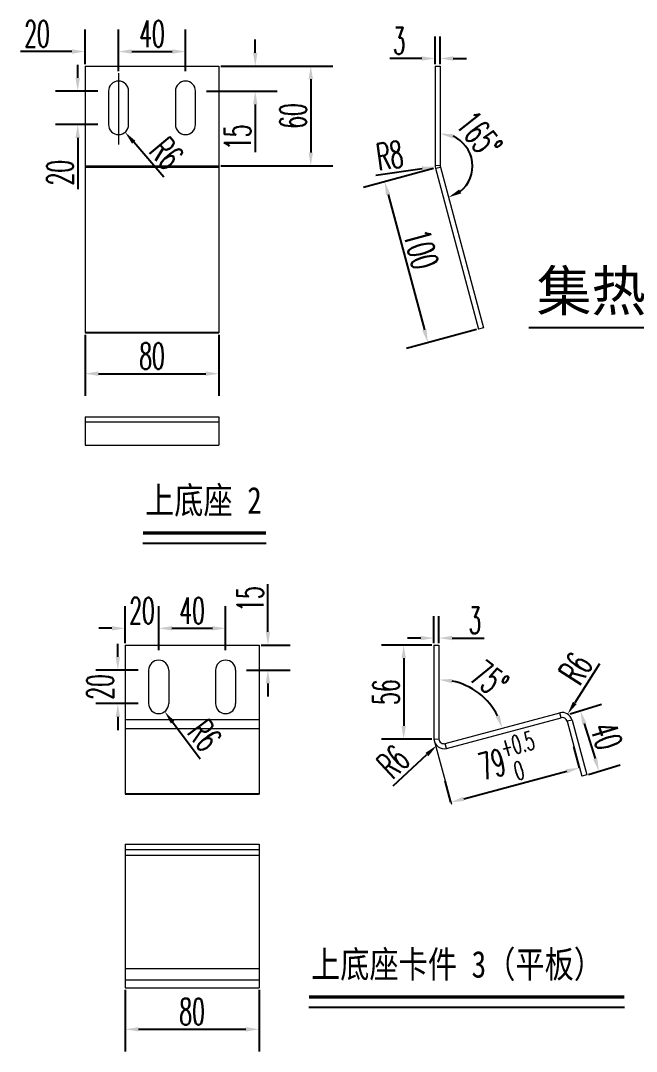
# Model space of a CAD drawing. Extents: x 27938 to 650306, y -92720 to 1524912.
# Drawn here: x 316146 to 324428, y 882741 to 896605 of the extents above; entities that cross this region are included whole.
import ezdxf

# ---------------------------------------------------------------- set-up
doc = ezdxf.new("R2010")
doc.units = 0
doc.header["$LTSCALE"] = 1000
doc.header["$MEASUREMENT"] = 0
doc.linetypes.add('CENTER2', pattern=[1.125, 0.75, -0.125, 0.125, -0.125])
doc.layers.add('2细实线', color=3, linetype='Continuous', lineweight=13)
doc.layers.add('文字层', color=7, linetype='Continuous', lineweight=9)
doc.layers.add('实线层', color=7, linetype='Continuous')
doc.layers.add('底图', color=7, linetype='Continuous')
doc.styles.add('_TWT_DIM', font='', dxfattribs={"width": 0.8, "height": 3.5})
doc.styles.add('DIM_FONT', font='SIMPLEX.shx', dxfattribs={"width": 0.56})
doc.styles.get("Standard").update_dxf_attribs({"font": 'gbenor.shx', "bigfont": 'gbcbig.shx'})
doc.styles.get('_TWT_DIM').set_extended_font_data('FangSong_GB2312')
doc.dimstyles.new('副本 (2) jifenbiaozhu14', dxfattribs={"dimtxt": 39.6, "dimasz": 19.8, "dimexe": 33, "dimexo": 3, "dimgap": 6.599999999999999, "dimtad": 1, "dimdec": 0, "dimlfac": 0.4, "dimzin": 0, "dimdsep": 46, "dimtxsty": 'DIM_FONT', "dimcen": 0, "dimadec": 0, "dimazin": 0, "dimtfac": 1, "dimtdec": 0, "dimtofl": 0, "dimtmove": 0, "dimatfit": 3, "dimfxl": 1, "dimtolj": 1, "dimtzin": 0, "dimarcsym": 2})

# ---------------------------------------------------------------- blocks, each defined once
blk = doc.blocks.new('*D1279')
at = {"layer": 'Defpoints', "color": 0, "ltscale": 3}
for p in [(1109.955250323066, 1264.024362688069), (1309.955250323066, 1264.024362688069), (1309.955250323066, 1202.93401026912)]:
    blk.add_point(p, dxfattribs=at)
at = {"layer": '实线层', "color": 0, "lineweight": -2, "ltscale": 3}
for p, q in [((1109.955250323066, 1261.024362688069), (1109.955250323066, 1169.93401026912)), ((1309.955250323066, 1261.024362688069), (1309.955250323066, 1169.93401026912)), ((1129.755250323066, 1202.93401026912), (1290.155250323066, 1202.93401026912))]:
    blk.add_line(p, q, dxfattribs=at)
at = {"layer": '实线层', "color": 0, "ltscale": 3}
for points in [[(1129.755250323066, 1206.23401026912), (1129.755250323066, 1199.63401026912), (1109.955250323066, 1202.93401026912)], [(1290.155250323066, 1206.23401026912), (1290.155250323066, 1199.63401026912), (1309.955250323066, 1202.93401026912)]]:
    blk.add_solid(points, dxfattribs=at)
at = {"layer": '实线层', "color": 0, "lineweight": 0, "ltscale": 3, "insert": (1209.955250323066, 1229.33401026912), "char_height": 39.6, "attachment_point": 5, "style": 'DIM_FONT'}
blk.add_mtext('\\A1;80', dxfattribs=at)
blk = doc.blocks.new('*D1280')
at = {"layer": 'Defpoints', "color": 0, "ltscale": 3}
for p in [(1309.955250323066, 1662.635178130644), (1309.955250323066, 1513.509263279906), (1447.173259864576, 1513.509263279906)]:
    blk.add_point(p, dxfattribs=at)
at = {"layer": '实线层', "color": 0, "lineweight": -2, "ltscale": 3}
for p, q in [((1312.955250323066, 1662.635178130644), (1480.173259864576, 1662.635178130644)), ((1447.173259864576, 1642.835178130644), (1447.173259864576, 1533.309263279906)), ((1312.955250323066, 1513.509263279906), (1480.173259864576, 1513.509263279906))]:
    blk.add_line(p, q, dxfattribs=at)
at = {"layer": '实线层', "color": 0, "ltscale": 3}
for points in [[(1443.873259864576, 1642.835178130644), (1450.473259864576, 1642.835178130644), (1447.173259864576, 1662.635178130644)], [(1443.873259864576, 1533.309263279906), (1450.473259864576, 1533.309263279906), (1447.173259864576, 1513.509263279906)]]:
    blk.add_solid(points, dxfattribs=at)
at = {"layer": '实线层', "color": 0, "lineweight": 0, "ltscale": 3, "insert": (1420.773259864576, 1588.072220705275), "char_height": 39.6, "attachment_point": 5, "rotation": 90, "style": 'DIM_FONT'}
blk.add_mtext('\\A1;60', dxfattribs=at)
blk = doc.blocks.new('*D1281')
at = {"layer": 'Defpoints', "color": 0, "ltscale": 3}
for p in [(1633.418614766575, 1510.244054065377), (1697.897146158401, 1269.60689891316), (1622.087967524547, 1249.293890719394)]:
    blk.add_point(p, dxfattribs=at)
at = {"layer": '实线层', "color": 0, "lineweight": -2, "ltscale": 3}
for p, q in [((1630.520837287708, 1509.467596930071), (1525.733883865178, 1481.390017383245)), ((1562.734053225742, 1470.805714511085), (1616.963350431527, 1268.41922207992)), ((1694.999368679533, 1268.830441777854), (1590.212415257003, 1240.752862231028))]:
    blk.add_line(p, q, dxfattribs=at)
at = {"layer": '实线层', "color": 0, "ltscale": 3}
for points in [[(1565.921608452496, 1471.659817359922), (1559.546497998987, 1469.951611662249), (1557.609436132722, 1489.931045871611)], [(1620.150905658281, 1269.273324928757), (1613.775795204773, 1267.565119231084), (1622.087967524547, 1249.293890719394)]]:
    blk.add_solid(points, dxfattribs=at)
at = {"layer": '实线层', "color": 0, "lineweight": 0, "ltscale": 3, "insert": (1612.0786985161, 1388.650758461943), "char_height": 39.6, "attachment_point": 5, "rotation": 284.9999999999702, "style": 'DIM_FONT'}
blk.add_mtext('\\A1;100', dxfattribs=at)
blk = doc.blocks.new('*D1282')
at = {"layer": 'Defpoints', "color": 0, "ltscale": 3}
for p in [(1640.378347936101, 1662.635178130644), (1640.378347936101, 1514.080361365574), (1640.810869524969, 1511.633558513422), (1685.935606004815, 1496.66626516663), (1705.141589855557, 1271.548041751434)]:
    blk.add_point(p, dxfattribs=at)
at = {"layer": '实线层', "color": 0, "lineweight": -2, "ltscale": 3}
blk.add_arc((1640.378347936101, 1513.247751058452), 48.48102141168241, 308.5657672225971, 66.43423277735953, dxfattribs=at)
at = {"layer": '实线层', "color": 0, "ltscale": 3}
for points in [[(1659.087259021731, 1554.455076986407), (1660.435002903717, 1560.916004661948), (1640.378347936101, 1561.728772470134)], [(1672.089040837621, 1472.394798095382), (1669.115009083333, 1478.286753214397), (1652.926159603432, 1466.418680392025)]]:
    blk.add_solid(points, dxfattribs=at)
at = {"layer": '实线层', "color": 0, "lineweight": 0, "ltscale": 3, "insert": (1699.013519598973, 1559.821177083626), "char_height": 39.6, "attachment_point": 5, "rotation": 308.4598219696433, "style": 'DIM_FONT'}
blk.add_mtext('\\A1;165°', dxfattribs=at)
blk = doc.blocks.new('*D1283')
at = {"layer": 'Defpoints', "color": 0, "ltscale": 3}
for p in [(1309.955250323066, 1662.635178130644), (1288.146348803784, 1625.135178130644), (1364.203518672628, 1625.135178130644)]:
    blk.add_point(p, dxfattribs=at)
at = {"layer": '实线层', "color": 0, "lineweight": -2, "ltscale": 3}
for p, q in [((1364.203518672628, 1682.435178130644), (1364.203518672628, 1702.235178130644)), ((1312.955250323066, 1662.635178130644), (1397.203518672628, 1662.635178130644)), ((1291.146348803784, 1625.135178130644), (1397.203518672628, 1625.135178130644)), ((1364.203518672628, 1605.335178130644), (1364.203518672628, 1533.866606702099))]:
    blk.add_line(p, q, dxfattribs=at)
at = {"layer": '实线层', "color": 0, "ltscale": 3}
for points in [[(1360.903518672628, 1682.435178130644), (1367.503518672628, 1682.435178130644), (1364.203518672628, 1662.635178130644)], [(1360.903518672628, 1605.335178130644), (1367.503518672628, 1605.335178130644), (1364.203518672628, 1625.135178130644)]]:
    blk.add_solid(points, dxfattribs=at)
at = {"layer": '实线层', "color": 0, "lineweight": -2, "ltscale": 3, "insert": (1337.803518672628, 1556.306606702099), "char_height": 39.6, "attachment_point": 5, "rotation": 90, "style": 'DIM_FONT'}
blk.add_mtext('\\A1;15', dxfattribs=at)
blk = doc.blocks.new('*D1262')
at = {"layer": 'Defpoints', "color": 0, "ltscale": 3}
for p in [(1132.056574653383, 1625.135178130644), (1098.863209849471, 1575.135178130644), (1132.056574653383, 1575.135178130644)]:
    blk.add_point(p, dxfattribs=at)
at = {"layer": '实线层', "color": 0, "lineweight": -2, "ltscale": 3}
for p, q in [((1098.863209849471, 1644.935178130644), (1098.863209849471, 1664.735178130644)), ((1129.056574653383, 1625.135178130644), (1065.863209849471, 1625.135178130644)), ((1129.056574653383, 1575.135178130644), (1065.863209849471, 1575.135178130644)), ((1098.863209849471, 1555.335178130644), (1098.863209849471, 1478.737463844907))]:
    blk.add_line(p, q, dxfattribs=at)
at = {"layer": '实线层', "color": 0, "ltscale": 3}
for points in [[(1095.563209849471, 1644.935178130644), (1102.163209849471, 1644.935178130644), (1098.863209849471, 1625.135178130644)], [(1095.563209849471, 1555.335178130644), (1102.163209849471, 1555.335178130644), (1098.863209849471, 1575.135178130644)]]:
    blk.add_solid(points, dxfattribs=at)
at = {"layer": '实线层', "color": 0, "lineweight": 0, "ltscale": 3, "insert": (1072.463209849471, 1503.289463844907), "char_height": 39.6, "attachment_point": 5, "rotation": 90, "style": 'DIM_FONT'}
blk.add_mtext('\\A1;20', dxfattribs=at)
blk = doc.blocks.new('*D1284')
at = {"layer": 'Defpoints', "color": 0, "ltscale": 3}
for p in [(1159.955250323066, 1684.372851164953), (1109.955250323066, 1662.635178130644), (1159.955250323066, 1652.058324793878)]:
    blk.add_point(p, dxfattribs=at)
at = {"layer": '实线层', "color": 0, "lineweight": -2, "ltscale": 3}
for p, q in [((1109.955250323066, 1665.635178130644), (1109.955250323066, 1717.372851164953)), ((1159.955250323066, 1655.058324793878), (1159.955250323066, 1717.372851164953)), ((1090.155250323066, 1684.372851164953), (1013.557536037329, 1684.372851164953)), ((1179.755250323066, 1684.372851164953), (1199.555250323066, 1684.372851164953))]:
    blk.add_line(p, q, dxfattribs=at)
at = {"layer": '实线层', "color": 0, "ltscale": 3}
for points in [[(1090.155250323066, 1687.672851164953), (1090.155250323066, 1681.072851164953), (1109.955250323066, 1684.372851164953)], [(1179.755250323066, 1687.672851164953), (1179.755250323066, 1681.072851164953), (1159.955250323066, 1684.372851164953)]]:
    blk.add_solid(points, dxfattribs=at)
at = {"layer": '实线层', "color": 0, "lineweight": 0, "ltscale": 3, "insert": (1038.109536037329, 1710.772851164953), "char_height": 39.6, "attachment_point": 5, "style": 'DIM_FONT'}
blk.add_mtext('\\A1;20', dxfattribs=at)
blk = doc.blocks.new('*D1285')
at = {"layer": 'Defpoints', "color": 0, "ltscale": 3}
for p in [(1259.955250323066, 1684.372851164953), (1159.955250323066, 1652.058324793878), (1259.955250323066, 1652.058324793878)]:
    blk.add_point(p, dxfattribs=at)
at = {"layer": '实线层', "color": 0, "lineweight": -2, "ltscale": 3}
for p, q in [((1159.955250323066, 1655.058324793878), (1159.955250323066, 1717.372851164953)), ((1259.955250323066, 1655.058324793878), (1259.955250323066, 1717.372851164953)), ((1179.755250323066, 1684.372851164953), (1240.155250323066, 1684.372851164953))]:
    blk.add_line(p, q, dxfattribs=at)
at = {"layer": '实线层', "color": 0, "ltscale": 3}
for points in [[(1179.755250323066, 1687.672851164953), (1179.755250323066, 1681.072851164953), (1159.955250323066, 1684.372851164953)], [(1240.155250323066, 1687.672851164953), (1240.155250323066, 1681.072851164953), (1259.955250323066, 1684.372851164953)]]:
    blk.add_solid(points, dxfattribs=at)
at = {"layer": '实线层', "color": 0, "lineweight": 0, "ltscale": 3, "insert": (1209.955250323066, 1710.772851164953), "char_height": 39.6, "attachment_point": 5, "style": 'DIM_FONT'}
blk.add_mtext('\\A1;40', dxfattribs=at)
blk = doc.blocks.new('*D1286')
at = {"layer": 'Defpoints', "color": 0, "ltscale": 3}
for p in [(1632.878347936101, 1673.946684347873), (1632.878347936101, 1662.635178130644), (1640.378347936101, 1662.635178130644)]:
    blk.add_point(p, dxfattribs=at)
at = {"layer": '实线层', "color": 0, "lineweight": -2, "ltscale": 3}
for p, q in [((1632.878347936101, 1665.635178130644), (1632.878347936101, 1706.946684347873)), ((1640.378347936101, 1665.635178130644), (1640.378347936101, 1706.946684347873)), ((1613.078347936101, 1673.946684347873), (1565.294347936101, 1673.946684347873)), ((1660.178347936101, 1673.946684347873), (1679.978347936101, 1673.946684347873))]:
    blk.add_line(p, q, dxfattribs=at)
at = {"layer": '实线层', "color": 0, "ltscale": 3}
for points in [[(1613.078347936101, 1677.246684347873), (1613.078347936101, 1670.646684347873), (1632.878347936101, 1673.946684347873)], [(1660.178347936101, 1677.246684347873), (1660.178347936101, 1670.646684347873), (1640.378347936101, 1673.946684347873)]]:
    blk.add_solid(points, dxfattribs=at)
at = {"layer": '实线层', "color": 0, "lineweight": 0, "ltscale": 3, "insert": (1579.286347936101, 1700.346684347873), "char_height": 39.6, "attachment_point": 5, "style": 'DIM_FONT'}
blk.add_mtext('\\A1;3', dxfattribs=at)
blk = doc.blocks.new('*D1287')
at = {"layer": 'Defpoints', "color": 0, "ltscale": 3}
for p in [(1159.955250323052, 1575.135178130629), (1169.727281197673, 1563.755045768157)]:
    blk.add_point(p, dxfattribs=at)
at = {"layer": '实线层', "color": 0, "lineweight": -2, "ltscale": 3}
blk.add_line((1227.515162977584, 1496.457495029731), (1182.626361952117, 1548.733271049759), dxfattribs=at)
at = {"layer": '实线层', "color": 0, "ltscale": 3}
blk.add_solid([(1185.12999107185, 1550.883117842166), (1180.122732832384, 1546.583424257351), (1169.727281197673, 1563.755045768157)], dxfattribs=at)
at = {"layer": '实线层', "color": 0, "lineweight": 0, "ltscale": 3, "insert": (1231.549335799938, 1532.283270019805), "char_height": 39.6, "attachment_point": 5, "rotation": 310.6524291861479, "style": 'DIM_FONT'}
blk.add_mtext('\\A1;R6', dxfattribs=at)
blk = doc.blocks.new('*D1288')
at = {"layer": 'Defpoints', "color": 0, "ltscale": 3}
for p in [(1633.05419875287, 1512.151567606656), (1652.850938630989, 1514.995700196305)]:
    blk.add_point(p, dxfattribs=at)
at = {"layer": '实线层', "color": 0, "lineweight": -2, "ltscale": 3}
blk.add_line((1544.206430178697, 1499.387100544141), (1613.455426273273, 1509.335876342866), dxfattribs=at)
at = {"layer": '实线层', "color": 0, "ltscale": 3}
blk.add_solid([(1612.986144395975, 1512.602338422798), (1613.924708150572, 1506.069414262933), (1633.05419875287, 1512.151567606656)], dxfattribs=at)
at = {"layer": '实线层', "color": 0, "lineweight": 0, "ltscale": 3, "insert": (1565.2772869678, 1529.085339451071), "char_height": 39.6, "attachment_point": 5, "rotation": 8.175554569071627, "style": 'DIM_FONT'}
blk.add_mtext('\\A1;R8', dxfattribs=at)
blk = doc.blocks.new('*D1289')
at = {"layer": 'Defpoints', "color": 0, "ltscale": 3}
for p in [(1219.881604956012, 822.3594609069987), (1169.881604956012, 797.3217878726427), (1219.881604956012, 786.7449345359346)]:
    blk.add_point(p, dxfattribs=at)
at = {"layer": '实线层', "color": 0, "lineweight": -2, "ltscale": 3}
for p, q in [((1169.881604956012, 800.3217878726427), (1169.881604956012, 855.3594609069987)), ((1219.881604956012, 789.7449345359346), (1219.881604956012, 855.3594609069987)), ((1150.081604956012, 822.3594609069987), (1130.281604956012, 822.3594609069987)), ((1239.681604956012, 822.3594609069987), (1259.481604956012, 822.3594609069987))]:
    blk.add_line(p, q, dxfattribs=at)
at = {"layer": '实线层', "color": 0, "ltscale": 3}
for points in [[(1150.081604956012, 825.6594609069987), (1150.081604956012, 819.0594609069988), (1169.881604956012, 822.3594609069987)], [(1239.681604956012, 825.6594609069987), (1239.681604956012, 819.0594609069988), (1219.881604956012, 822.3594609069987)]]:
    blk.add_solid(points, dxfattribs=at)
at = {"layer": '实线层', "color": 0, "lineweight": 0, "ltscale": 3, "insert": (1194.881604956012, 848.7594609069987), "char_height": 39.6, "attachment_point": 5, "style": 'DIM_FONT'}
blk.add_mtext('\\A1;20', dxfattribs=at)
blk = doc.blocks.new('*D1290')
at = {"layer": 'Defpoints', "color": 0, "ltscale": 3}
for p in [(1319.881604956012, 822.3594609069987), (1219.881604956012, 786.7449345359346), (1319.881604956012, 786.7449345359346)]:
    blk.add_point(p, dxfattribs=at)
at = {"layer": '实线层', "color": 0, "lineweight": -2, "ltscale": 3}
for p, q in [((1219.881604956012, 789.7449345359346), (1219.881604956012, 855.3594609069987)), ((1319.881604956012, 789.7449345359346), (1319.881604956012, 855.3594609069987)), ((1239.681604956012, 822.3594609069987), (1300.081604956012, 822.3594609069987))]:
    blk.add_line(p, q, dxfattribs=at)
at = {"layer": '实线层', "color": 0, "ltscale": 3}
for points in [[(1239.681604956012, 825.6594609069987), (1239.681604956012, 819.0594609069988), (1219.881604956012, 822.3594609069987)], [(1300.081604956012, 825.6594609069987), (1300.081604956012, 819.0594609069988), (1319.881604956012, 822.3594609069987)]]:
    blk.add_solid(points, dxfattribs=at)
at = {"layer": '实线层', "color": 0, "lineweight": 0, "ltscale": 3, "insert": (1269.881604956012, 848.7594609069987), "char_height": 39.6, "attachment_point": 5, "style": 'DIM_FONT'}
blk.add_mtext('\\A1;40', dxfattribs=at)
blk = doc.blocks.new('*D1291')
at = {"layer": 'Defpoints', "color": 0, "ltscale": 3}
for p in [(1638.801834741156, 797.3217878726427), (1713.830307948641, 710.5562380160129), (1819.202895858107, 695.938192459813), (1638.801834741156, 656.5835165466996), (1648.222420600723, 650.1241121931233)]:
    blk.add_point(p, dxfattribs=at)
at = {"layer": '实线层', "color": 0, "lineweight": -2, "ltscale": 3}
blk.add_arc((1638.801834741156, 647.599873819825), 97.94271583251772, 26.60267165547396, 78.39732834452117, dxfattribs=at)
at = {"layer": '实线层', "color": 0, "ltscale": 3}
for points in [[(1658.166863795203, 740.2581171397921), (1658.833988445001, 746.8243142661076), (1638.801834741156, 745.5425896523429)], [(1729.46058147433, 692.6306233656921), (1723.290786654341, 690.286773566911), (1733.407233460679, 672.9493140063369)]]:
    blk.add_solid(points, dxfattribs=at)
at = {"layer": '实线层', "color": 0, "lineweight": 0, "ltscale": 3, "insert": (1714.496884118189, 746.2475827664338), "char_height": 39.6, "attachment_point": 5, "rotation": 322.49999999999744, "style": 'DIM_FONT'}
blk.add_mtext('\\A1;75°', dxfattribs=at)
blk = doc.blocks.new('*D1292')
at = {"layer": 'Defpoints', "color": 0, "ltscale": 3}
for p in [(1169.881604956012, 285.0224668394076), (1369.881604956012, 285.0224668394076), (1369.881604956012, 223.0934372296906)]:
    blk.add_point(p, dxfattribs=at)
at = {"layer": '实线层', "color": 0, "lineweight": -2, "ltscale": 3}
for p, q in [((1169.881604956012, 282.0224668394076), (1169.881604956012, 190.0934372296906)), ((1369.881604956012, 282.0224668394076), (1369.881604956012, 190.0934372296906)), ((1189.681604956012, 223.0934372296906), (1350.081604956012, 223.0934372296906))]:
    blk.add_line(p, q, dxfattribs=at)
at = {"layer": '实线层', "color": 0, "ltscale": 3}
for points in [[(1189.681604956012, 226.3934372296906), (1189.681604956012, 219.7934372296906), (1169.881604956012, 223.0934372296906)], [(1350.081604956012, 226.3934372296906), (1350.081604956012, 219.7934372296906), (1369.881604956012, 223.0934372296906)]]:
    blk.add_solid(points, dxfattribs=at)
at = {"layer": '实线层', "color": 0, "lineweight": -2, "ltscale": 3, "insert": (1269.881604956012, 249.4934372296906), "char_height": 39.6, "attachment_point": 5, "style": 'DIM_FONT'}
blk.add_mtext('\\A1;80', dxfattribs=at)
blk = doc.blocks.new('*D1293')
at = {"layer": 'Defpoints', "color": 0, "ltscale": 3}
for p in [(1631.301834741156, 797.3217878726427), (1586.063897357802, 656.5835165466997), (1631.301834741156, 656.5835165466997)]:
    blk.add_point(p, dxfattribs=at)
at = {"layer": '实线层', "color": 0, "lineweight": -2, "ltscale": 3}
for p, q in [((1628.301834741156, 797.3217878726427), (1553.063897357802, 797.3217878726427)), ((1586.063897357802, 777.5217878726428), (1586.063897357802, 676.3835165466996)), ((1628.301834741156, 656.5835165466997), (1553.063897357802, 656.5835165466997))]:
    blk.add_line(p, q, dxfattribs=at)
at = {"layer": '实线层', "color": 0, "ltscale": 3}
for points in [[(1582.763897357803, 777.5217878726428), (1589.363897357802, 777.5217878726428), (1586.063897357802, 797.3217878726427)], [(1582.763897357803, 676.3835165466996), (1589.363897357802, 676.3835165466996), (1586.063897357802, 656.5835165466997)]]:
    blk.add_solid(points, dxfattribs=at)
at = {"layer": '实线层', "color": 0, "lineweight": 0, "ltscale": 3, "insert": (1559.663897357802, 726.9526522096714), "char_height": 39.6, "attachment_point": 5, "rotation": 90, "style": 'DIM_FONT'}
blk.add_mtext('\\A1;56', dxfattribs=at)
blk = doc.blocks.new('*D1294')
at = {"layer": 'Defpoints', "color": 0, "ltscale": 3}
for p in [(1638.801834741156, 807.7729428926832), (1631.301834741156, 797.3217878726427), (1638.801834741156, 797.3217878726427)]:
    blk.add_point(p, dxfattribs=at)
at = {"layer": '实线层', "color": 0, "lineweight": -2, "ltscale": 3}
for p, q in [((1631.301834741156, 800.3217878726427), (1631.301834741156, 840.7729428926832)), ((1638.801834741156, 800.3217878726427), (1638.801834741156, 840.7729428926832)), ((1611.501834741156, 807.7729428926832), (1591.701834741156, 807.7729428926832)), ((1658.601834741156, 807.7729428926832), (1706.385834741156, 807.7729428926832))]:
    blk.add_line(p, q, dxfattribs=at)
at = {"layer": '实线层', "color": 0, "ltscale": 3}
for points in [[(1611.501834741156, 811.0729428926832), (1611.501834741156, 804.4729428926832), (1631.301834741156, 807.7729428926832)], [(1658.601834741156, 811.0729428926832), (1658.601834741156, 804.4729428926832), (1638.801834741156, 807.7729428926832)]]:
    blk.add_solid(points, dxfattribs=at)
at = {"layer": '实线层', "color": 0, "lineweight": 0, "ltscale": 3, "insert": (1692.393834741156, 834.1729428926832), "char_height": 39.6, "attachment_point": 5, "style": 'DIM_FONT'}
blk.add_mtext('\\A1;3', dxfattribs=at)
blk = doc.blocks.new('*D1295')
at = {"layer": 'Defpoints', "color": 0, "ltscale": 3}
for p in [(1831.09393347778, 694.1323603880156), (1823.085181534538, 681.4493050655002)]:
    blk.add_point(p, dxfattribs=at)
at = {"layer": '实线层', "color": 0, "lineweight": -2, "ltscale": 3}
blk.add_line((1878.454488969085, 769.1348763428485), (1841.665486042803, 710.873993413648), dxfattribs=at)
at = {"layer": '实线层', "color": 0, "ltscale": 3}
blk.add_solid([(1838.875213871864, 712.6359188411519), (1844.455758213742, 709.1120679861441), (1831.09393347778, 694.1323603880156)], dxfattribs=at)
at = {"layer": '实线层', "color": 0, "lineweight": 0, "ltscale": 3, "insert": (1843.023586420946, 762.470654811096), "char_height": 39.6, "attachment_point": 5, "rotation": 57.729519014809, "style": 'DIM_FONT'}
blk.add_mtext('\\A1;R6', dxfattribs=at)
blk = doc.blocks.new('*D1296')
at = {"layer": 'Defpoints', "color": 0, "ltscale": 3}
for p in [(1635.281150277719, 647.1706543739347), (1646.281277762275, 657.3685558902871)]:
    blk.add_point(p, dxfattribs=at)
at = {"layer": '实线层', "color": 0, "lineweight": -2, "ltscale": 3}
blk.add_line((1570.230796387029, 586.8643439686707), (1620.760981998547, 633.7094243727597), dxfattribs=at)
at = {"layer": '实线层', "color": 0, "ltscale": 3}
blk.add_solid([(1618.517443665018, 636.1294524192883), (1623.004520332076, 631.2893963262312), (1635.281150277719, 647.1706543739347)], dxfattribs=at)
at = {"layer": '实线层', "color": 0, "lineweight": 0, "ltscale": 3, "insert": (1570.287498384968, 622.9164935423569), "char_height": 39.6, "attachment_point": 5, "rotation": 42.832711814928466, "style": 'DIM_FONT'}
blk.add_mtext('\\A1;R6', dxfattribs=at)
blk = doc.blocks.new('*D1297')
at = {"layer": 'Defpoints', "color": 0, "ltscale": 3}
for p in [(1848.948203500858, 613.9049678387137), (1849.724660636173, 611.0071903598146), (1657.327471239739, 559.4545188350602)]:
    blk.add_point(p, dxfattribs=at)
at = {"layer": '实线层', "color": 0, "lineweight": -2, "ltscale": 3}
for p, q in [((1848.948203500866, 613.9049678386818), (1840.40717501248, 645.7805201062546)), ((1675.676345464948, 567.4769134069859), (1829.822872140333, 608.7803507456874)), ((1656.551014104432, 562.3522963139276), (1648.009985616047, 594.2278485815003))]:
    blk.add_line(p, q, dxfattribs=at)
at = {"layer": '实线层', "color": 0, "ltscale": 3}
for points in [[(1828.968769291496, 611.9679059724415), (1830.676974989171, 605.5927955189333), (1848.948203500858, 613.9049678387137)], [(1674.822242616111, 570.66446863374), (1676.530448313786, 564.2893581802317), (1656.551014104424, 562.3522963139594)]]:
    blk.add_solid(points, dxfattribs=at)
at = {"layer": '实线层', "color": 0, "lineweight": 0, "ltscale": 3, "insert": (1742.671195186356, 625.7417837520348), "char_height": 39.6, "attachment_point": 5, "rotation": 14.999999999989475, "style": 'DIM_FONT'}
blk.add_mtext('\\A1;79{\\H0.7x;\\S+0.5^  0;}', dxfattribs=at)
blk = doc.blocks.new('*D1306')
at = {"layer": 'Defpoints', "color": 0, "ltscale": 3}
for p in [(1191.982929286329, 759.8217878726427), (1158.826262429138, 709.8217878726427), (1191.982929286329, 709.8217878726427)]:
    blk.add_point(p, dxfattribs=at)
at = {"layer": '实线层', "color": 0, "lineweight": -2, "ltscale": 3}
for p, q in [((1158.826262429138, 779.6217878726427), (1158.826262429138, 799.4217878726428)), ((1188.982929286329, 759.8217878726427), (1125.826262429138, 759.8217878726427)), ((1188.982929286329, 709.8217878726427), (1125.826262429138, 709.8217878726427)), ((1158.826262429138, 690.0217878726428), (1158.826262429138, 670.2217878726427))]:
    blk.add_line(p, q, dxfattribs=at)
at = {"layer": '实线层', "color": 0, "ltscale": 3}
for points in [[(1155.526262429138, 779.6217878726427), (1162.126262429138, 779.6217878726427), (1158.826262429138, 759.8217878726427)], [(1155.526262429138, 690.0217878726428), (1162.126262429138, 690.0217878726428), (1158.826262429138, 709.8217878726427)]]:
    blk.add_solid(points, dxfattribs=at)
at = {"layer": '实线层', "color": 0, "lineweight": 0, "ltscale": 3, "insert": (1132.426262429138, 734.8217878726429), "char_height": 39.6, "attachment_point": 5, "rotation": 90, "style": 'DIM_FONT'}
blk.add_mtext('\\A1;20', dxfattribs=at)
blk = doc.blocks.new('*D1307')
at = {"layer": 'Defpoints', "color": 0, "ltscale": 3}
for p in [(1219.881604955997, 709.8217878726356), (1228.88493997675, 697.8242898624667)]:
    blk.add_point(p, dxfattribs=at)
at = {"layer": '实线层', "color": 0, "lineweight": -2, "ltscale": 3}
blk.add_line((1282.127061955481, 626.875885629518), (1240.769342204145, 681.9875924890407), dxfattribs=at)
at = {"layer": '实线层', "color": 0, "ltscale": 3}
blk.add_solid([(1243.408791766383, 683.9683261936066), (1238.129892641908, 680.0068587844748), (1228.88493997675, 697.8242898624667)], dxfattribs=at)
at = {"layer": '实线层', "color": 0, "lineweight": 0, "ltscale": 3, "insert": (1288.505999691412, 662.3592600090938), "char_height": 39.6, "attachment_point": 5, "rotation": 306.88582285708793, "style": 'DIM_FONT'}
blk.add_mtext('\\A1;R6', dxfattribs=at)
blk = doc.blocks.new('*D1308')
at = {"layer": 'Defpoints', "color": 0, "ltscale": 3}
for p in [(1369.881604956012, 797.3217878726427), (1348.072703436963, 759.8217878726427), (1383.148838064415, 759.8217878726427)]:
    blk.add_point(p, dxfattribs=at)
at = {"layer": '实线层', "color": 0, "lineweight": -2, "ltscale": 3}
for p, q in [((1383.148838064415, 817.1217878726427), (1383.148838064415, 888.5903593012455)), ((1372.881604956012, 797.3217878726427), (1416.148838064415, 797.3217878726427)), ((1351.072703436963, 759.8217878726427), (1416.148838064415, 759.8217878726427)), ((1383.148838064415, 740.0217878726428), (1383.148838064415, 720.2217878726427))]:
    blk.add_line(p, q, dxfattribs=at)
at = {"layer": '实线层', "color": 0, "ltscale": 3}
for points in [[(1379.848838064415, 817.1217878726427), (1386.448838064415, 817.1217878726427), (1383.148838064415, 797.3217878726427)], [(1379.848838064415, 740.0217878726428), (1386.448838064415, 740.0217878726428), (1383.148838064415, 759.8217878726427)]]:
    blk.add_solid(points, dxfattribs=at)
at = {"layer": '实线层', "color": 0, "lineweight": 0, "ltscale": 3, "insert": (1356.748838064415, 866.1503593012458), "char_height": 39.6, "attachment_point": 5, "rotation": 90, "style": 'DIM_FONT'}
blk.add_mtext('\\A1;15', dxfattribs=at)
blk = doc.blocks.new('*D1266')
at = {"layer": 'Defpoints', "color": 0, "ltscale": 3}
for p in [(1831.949733772562, 693.549706447986), (1859.60655686447, 603.1052263493765), (1877.854273058022, 608.6851562472118)]:
    blk.add_point(p, dxfattribs=at)
at = {"layer": '实线层', "color": 0, "lineweight": -2, "ltscale": 3}
for p, q in [((1834.818602180383, 694.4269715496546), (1881.755002452147, 708.779552464176)), ((1855.987399637127, 680.1951048542016), (1872.064323387009, 627.6196877388315)), ((1862.475425272291, 603.9824914510451), (1909.411825544054, 618.3350723655666))]:
    blk.add_line(p, q, dxfattribs=at)
at = {"layer": '实线层', "color": 0, "ltscale": 3}
for points in [[(1859.14315488573, 681.1600964660371), (1852.831644388524, 679.2301132423661), (1850.197449966114, 699.1296363458213)], [(1875.220078635612, 628.584679350667), (1868.908568138405, 626.654696126996), (1877.854273058022, 608.6851562472118)]]:
    blk.add_solid(points, dxfattribs=at)
at = {"layer": '实线层', "color": 0, "lineweight": 0, "ltscale": 3, "insert": (1889.271903500894, 661.6273291912008), "char_height": 39.6, "attachment_point": 5, "rotation": 287.0029954605244, "style": 'DIM_FONT'}
blk.add_mtext('\\A1;40', dxfattribs=at)
blk = doc.blocks.new('A$C58C7770C')
at = {"linetype": 'Continuous', "lineweight": 0}
for p, q in [((1109.955250323066, 1662.635178130644), (1109.955250323066, 1513.509263279906)), ((1109.955250323066, 1662.635178130644), (1309.955250323066, 1662.635178130644)), ((1309.955250323066, 1662.635178130644), (1309.955250323066, 1513.509263279906)), ((1632.878347936101, 1662.635178130644), (1640.378347936101, 1662.635178130644)), ((1632.878347936101, 1662.635178130644), (1632.878347936101, 1513.948981071415)), ((1640.378347936101, 1662.635178130644), (1640.378347936101, 1514.080361365573)), ((1144.955250323066, 1625.135178130644), (1144.955250323066, 1575.135178130644)), ((1174.955250323066, 1575.135178130644), (1174.955250323066, 1625.135178130644)), ((1244.955250323066, 1625.135178130644), (1244.955250323066, 1575.135178130644)), ((1274.955250323066, 1575.135178130644), (1274.955250323066, 1625.135178130644)), ((1109.955250323066, 1513.509263279906), (1309.955250323066, 1513.509263279906)), ((1109.955250323066, 1513.509263279906), (1109.955250323066, 1511.769599517924)), ((1109.955250323066, 1511.769599517924), (1309.955250323066, 1511.769599517924)), ((1109.955250323066, 1511.769599517924), (1109.955250323066, 1265.0681609452)), ((1309.955250323066, 1513.509263279906), (1309.955250323066, 1511.769599517924)), ((1309.955250323066, 1511.769599517924), (1309.955250323066, 1265.0681609452)), ((1633.532422105331, 1509.819319294242), (1697.897146158401, 1269.60689891316)), ((1640.810869524968, 1511.633558513422), (1705.141589855557, 1271.548041751434)), ((1109.955250323066, 1265.0681609452), (1109.955250323066, 1264.024362688069)), ((1109.955250323066, 1265.0681609452), (1309.955250323066, 1265.0681609452)), ((1109.955250323066, 1264.024362688069), (1309.955250323066, 1264.024362688069)), ((1309.955250323066, 1265.0681609452), (1309.955250323066, 1264.024362688069)), ((1705.141589855557, 1271.548041751434), (1697.897146158401, 1269.60689891316)), ((1109.955250323066, 1138.494141326169), (1109.955250323066, 1130.994141326169)), ((1109.955250323066, 1138.494141326169), (1309.955250323066, 1138.494141326169)), ((1109.955250323066, 1130.994141326169), (1309.955250323066, 1130.994141326169)), ((1109.955250323066, 1130.994141326169), (1109.955250323066, 1130.872492185445)), ((1109.955250323066, 1130.872492185445), (1309.955250323066, 1130.872492185445)), ((1109.955250323066, 1130.872492185445), (1109.955250323066, 1096.200866086117)), ((1309.955250323066, 1138.494141326169), (1309.955250323066, 1130.994141326169)), ((1309.955250323066, 1130.994141326169), (1309.955250323066, 1130.872492185445)), ((1309.955250323066, 1130.872492185445), (1309.955250323066, 1096.200866086117)), ((1109.955250323066, 1096.200866086117), (1309.955250323066, 1096.200866086117)), ((1169.881604956012, 797.3217878726427), (1169.881604956012, 672.5189250143012)), ((1169.881604956012, 797.3217878726427), (1369.881604956012, 797.3217878726427)), ((1369.881604956012, 797.3217878726427), (1369.881604956012, 672.5189250143012)), ((1631.301834741156, 797.3217878726427), (1638.801834741156, 797.3217878726427)), ((1631.301834741156, 797.3217878726427), (1631.301834741156, 656.5835165466997)), ((1638.801834741156, 797.3217878726427), (1638.801834741156, 656.5835165466997)), ((1204.881604956012, 759.8217878726427), (1204.881604956012, 709.8217878726427)), ((1234.881604956012, 759.8217878726427), (1234.881604956012, 709.8217878726427)), ((1304.881604956012, 759.8217878726427), (1304.881604956012, 709.8217878726427)), ((1334.881604956012, 759.8217878726427), (1334.881604956012, 709.8217878726427)), ((1648.222420600723, 650.1241121931234), (1819.202895858107, 695.9381924598129)), ((1821.144038696322, 688.6937487625983), (1819.202895858107, 695.9381924598129)), ((1369.881604956012, 685.6428649366717), (1169.881604956012, 685.6428649366717)), ((1650.163563439171, 642.879668495967), (1821.144038696322, 688.6937487625983)), ((1837.574068929083, 685.3315907419892), (1830.329625231694, 683.3904479037737)), ((1830.329625231694, 683.3904479037737), (1852.329244065346, 601.2867526691407)), ((1837.574068929083, 685.3315907419892), (1859.573687762502, 603.2278955074726)), ((1169.881604956012, 672.7304614511086), (1169.881604956012, 575.4337356856558)), ((1169.881604956012, 672.7304614511086), (1369.881604956012, 672.7304614511086)), ((1369.881604956012, 672.7304614511086), (1369.881604956012, 575.4337356856558)), ((1631.301834741156, 656.5835165466997), (1638.791556251716, 656.9760362185189)), ((1650.163563439171, 642.879668495967), (1648.222420600723, 650.1241121931234)), ((1859.573687762502, 603.2278955074726), (1852.329244065346, 601.2867526691407)), ((1169.881604956012, 575.4337356856558), (1369.881604956012, 575.4337356856558)), ((1169.881604956012, 575.4337356856558), (1169.881604956012, 574.3899374285247)), ((1169.881604956012, 574.3899374285247), (1369.881604956012, 574.3899374285247)), ((1369.881604956012, 575.4337356856558), (1369.881604956012, 574.3899374285247)), ((1169.881604956012, 499.5420503399801), (1169.881604956012, 492.0420503399801)), ((1169.881604956012, 499.5420503399801), (1369.881604956012, 499.5420503399801)), ((1369.881604956012, 499.5420503399801), (1369.881604956012, 492.0420503399801)), ((1169.881604956012, 492.0420503399801), (1369.881604956012, 492.0420503399801)), ((1169.881604956012, 492.0420503399801), (1169.881604956012, 483.4982520827325)), ((1169.881604956012, 483.4982520827325), (1369.881604956012, 483.4982520827325)), ((1169.881604956012, 483.4982520827325), (1169.881604956012, 313.7937979664421)), ((1369.881604956012, 492.0420503399801), (1369.881604956012, 483.4982520827325)), ((1369.881604956012, 483.4982520827325), (1369.881604956012, 313.7937979664421)), ((1169.881604956012, 313.7937979664421), (1369.881604956012, 313.7937979664421)), ((1169.881604956012, 313.7937979664421), (1169.881604956012, 296.8521804209449)), ((1369.881604956012, 313.7937979664421), (1369.881604956012, 296.8521804209449)), ((1169.881604956012, 296.8521804209449), (1369.881604956012, 296.8521804209449)), ((1169.881604956012, 296.8521804209449), (1169.881604956012, 285.0224668394076)), ((1369.881604956012, 296.8521804209449), (1369.881604956012, 285.0224668394076)), ((1169.881604956012, 285.0224668394076), (1369.881604956012, 285.0224668394076))]:
    blk.add_line(p, q, dxfattribs=at)
at = {"linetype": 'CENTER2', "lineweight": 0}
blk.add_line((1159.955250323066, 1652.058324793878), (1159.955250323066, 1545.490110849496), dxfattribs=at)
at = {"lineweight": 0}
for p, q in [((1632.878347936101, 1513.948981071415), (1640.361193533303, 1514.472700985207)), ((1633.532422105331, 1509.819319294242), (1640.810869524968, 1511.633558513422))]:
    blk.add_line(p, q, dxfattribs=at)
at = {"linetype": 'Continuous', "lineweight": 0}
for centre, radius, start, end in [((1159.955250323066, 1625.135178130644), 15.00000000000021, 0, 180), ((1259.955250323066, 1625.135178130644), 15.00000000000021, 0, 180), ((1159.955250323066, 1575.135178130644), 15.00000000000021, 180, 0), ((1259.955250323066, 1575.135178130644), 15.00000000000021, 180, 0), ((1652.850938631003, 1514.995700196305), 20, 182.9999999992798, 195.0000000006505), ((1654.092349636383, 1515.192320383561), 13.75, 182.9999999992798, 195.0000000006505), ((1219.881604956012, 759.8217878726427), 15, 0, 180), ((1319.881604956012, 759.8217878726427), 15, 0, 180), ((1219.881604956012, 709.8217878726427), 15, 180, 0), ((1319.881604956012, 709.8217878726427), 15, 180, 0), ((1823.085181534538, 681.4493050655001), 15.00000000000008, 15.00000000065048, 104.9999999934023), ((1823.085181534538, 681.4493050655001), 7.500000000000191, 15.00000000065048, 104.9999999934023), ((1646.281277762275, 657.3685558902798), 15, 182.9999999992798, 284.9999999934023), ((1646.281277762275, 657.3685558902798), 7.499999999999998, 182.9999999992798, 284.9999999934023)]:
    blk.add_arc(centre, radius, start, end, dxfattribs=at)
at = {"layer": '实线层', "lineweight": 0, "ltscale": 3}
blk.add_line((1631.301834741156, 656.5835165466997), (1657.32747123974, 559.4545188350603), dxfattribs=at)
at = {"layer": '实线层', "color": 7, "const_width": 5}
for points in [[(1196.35948615057, 964.807334348734), (1380.46664171062, 964.807334348734)], [(1444.427137826584, 271.3391652712598), (1915.818174122847, 271.3391652712598)]]:
    blk.add_lwpolyline(points, dxfattribs=at)
at = {"layer": '文字层', "color": 7, "linetype": 'ByBlock', "lineweight": -2}
for points in [[(1196.35948615057, 949.807334348734), (1380.466641710853, 949.807334348734)], [(1444.427137826584, 256.3391652712598), (1915.818174122847, 256.3391652712598)]]:
    blk.add_lwpolyline(points, dxfattribs=at)
at = {"layer": '文字层', "color": 7, "lineweight": -2, "char_height": 40, "width": 514.106123781763, "attachment_point": 1, "style": '_TWT_DIM'}
for s, insert in [('{\\fSimSun|b0|i0|c134|p2;上底座 2}', (1199.471133379513, 1033.727962882665)), ('{\\fSimSun|b0|i0|c134|p2;上底座卡件 3（平板）}', (1447.53878505576, 340.2597938051913))]:
    blk.add_mtext(s, dxfattribs=dict(at, insert=insert))
at = {"layer": '实线层', "lineweight": 0, "ltscale": 3}
for base, p1, p2, picture, middle in [((1159.955250323066, 1684.372851164953), (1109.955250323066, 1662.635178130644), (1159.955250323066, 1652.058324793878), '*D1284', (1038.109536037329, 1684.372851164953)), ((1219.881604956012, 822.3594609069987), (1169.881604956012, 797.3217878726427), (1219.881604956012, 786.7449345359346), '*D1289', (1194.881604956012, 822.3594609069987))]:
    dim = blk.add_linear_dim(base=base, p1=p1, p2=p2, dimstyle='副本 (2) jifenbiaozhu14', dxfattribs=at)
    dim.commit()
    dim.dimension.update_dxf_attribs({"geometry": picture, "text_midpoint": middle, "dimtype": 128})
for base, p1, p2, picture, middle in [((1259.955250323066, 1684.372851164953), (1159.955250323066, 1652.058324793878), (1259.955250323066, 1652.058324793878), '*D1285', (1209.955250323066, 1710.772851164953)), ((1632.878347936101, 1673.946684347873), (1640.378347936101, 1662.635178130644), (1632.878347936101, 1662.635178130644), '*D1286', (1579.286347936101, 1700.346684347873)), ((1309.955250323066, 1202.93401026912), (1109.955250323066, 1264.024362688069), (1309.955250323066, 1264.024362688069), '*D1279', (1209.955250323066, 1229.33401026912)), ((1319.881604956012, 822.3594609069987), (1219.881604956012, 786.7449345359346), (1319.881604956012, 786.7449345359346), '*D1290', (1269.881604956012, 848.7594609069987)), ((1638.801834741156, 807.7729428926832), (1631.301834741156, 797.3217878726427), (1638.801834741156, 797.3217878726427), '*D1294', (1692.393834741156, 834.1729428926832))]:
    dim = blk.add_linear_dim(base=base, p1=p1, p2=p2, dimstyle='副本 (2) jifenbiaozhu14', dxfattribs=at)
    dim.commit()
    dim.dimension.update_dxf_attribs({"geometry": picture, "text_midpoint": middle})
at = {"layer": '实线层', "lineweight": -2, "ltscale": 3}
dim = blk.add_linear_dim(base=(1364.203518672628, 1625.135178130644), p1=(1309.955250323066, 1662.635178130644), p2=(1288.146348803784, 1625.135178130644), angle=90, dimstyle='副本 (2) jifenbiaozhu14', dxfattribs=at)
dim.commit()
dim.dimension.update_dxf_attribs({"geometry": '*D1283', "text_midpoint": (1364.203518672628, 1556.306606702099), "dimtype": 128})
at = {"layer": '实线层', "lineweight": 0, "ltscale": 3}
for base, p1, p2, angle, picture, middle, dimtype in [((1098.863209849471, 1575.135178130644), (1132.056574653383, 1625.135178130644), (1132.056574653383, 1575.135178130644), 90, '*D1262', (1098.863209849471, 1503.289463844907), 128), ((1447.173259864576, 1513.509263279906), (1309.955250323066, 1662.635178130644), (1309.955250323066, 1513.509263279906), 90, '*D1280', (1447.173259864576, 1588.072220705275), 128), ((1622.087967524547, 1249.293890719394), (1633.418614766575, 1510.244054065377), (1697.897146158401, 1269.60689891316), 284.9999999999704, '*D1281', (1586.578256702065, 1381.81793567125), 129), ((1383.148838064415, 759.8217878726427), (1369.881604956012, 797.3217878726427), (1348.072703436963, 759.8217878726427), 90, '*D1308', (1383.148838064415, 866.1503593012458), 128)]:
    dim = blk.add_linear_dim(base=base, p1=p1, p2=p2, angle=angle, dimstyle='副本 (2) jifenbiaozhu14', dxfattribs=at)
    dim.commit()
    dim.dimension.update_dxf_attribs({"geometry": picture, "text_midpoint": middle, "dimtype": dimtype})
dim = blk.add_angular_dim_2l(base=(1685.935606004815, 1496.66626516663), line1=((1640.810869524968, 1511.633558513422), (1705.141589855557, 1271.548041751434)), line2=((1640.378347936101, 1662.635178130644), (1640.378347936101, 1514.080361365573)), dimstyle='副本 (2) jifenbiaozhu14', dxfattribs=at)
dim.commit()
dim.dimension.update_dxf_attribs({"geometry": '*D1282', "text_midpoint": (1678.341144907536, 1543.401282911713), "dimtype": 130})
for center, mpoint, picture, middle, set_off in [((1159.955250323066, 1575.135178130644), (1169.727281197687, 1563.755045768172), '*D1287', (1231.549335799952, 1532.28327001982), (1.455191522836685e-11, 1.455191522836685e-11)), ((1652.850938631003, 1514.995700196305), (1633.054198752885, 1512.151567606656), '*D1288', (1565.277286967814, 1529.085339451071), (1.455191522836685e-11, 0)), ((1219.881604956012, 709.8217878726427), (1228.884939976764, 697.8242898624738), '*D1307', (1288.505999691426, 662.3592600091009), (1.455191522836685e-11, 7.16227077646181e-12)), ((1646.281277762275, 657.3685558902798), (1635.281150277719, 647.1706543739274), '*D1296', (1570.287498384968, 622.9164935423496), (0, -7.275957614183426e-12))]:
    dim = blk.add_radius_dim(center=center, mpoint=mpoint, dimstyle='副本 (2) jifenbiaozhu14', dxfattribs=at)
    dim.commit()
    dim.dimension.update_dxf_attribs({"geometry": picture, "text_midpoint": middle, "insert": set_off})
dim = blk.add_radius_dim(center=(1823.085181534538, 681.4493050655001), mpoint=(1831.09393347778, 694.1323603880155), dimstyle='副本 (2) jifenbiaozhu14', dxfattribs=at)
dim.commit()
dim.dimension.update_dxf_attribs({"geometry": '*D1295', "text_midpoint": (1843.023586420946, 762.4706548110959)})
for base, p1, p2, picture, middle in [((1158.826262429138, 709.8217878726427), (1191.982929286329, 759.8217878726427), (1191.982929286329, 709.8217878726427), '*D1306', (1132.426262429138, 734.8217878726429)), ((1586.063897357802, 656.5835165466997), (1631.301834741156, 797.3217878726427), (1631.301834741156, 656.5835165466997), '*D1293', (1559.663897357802, 726.9526522096714))]:
    dim = blk.add_linear_dim(base=base, p1=p1, p2=p2, angle=90, dimstyle='副本 (2) jifenbiaozhu14', dxfattribs=at)
    dim.commit()
    dim.dimension.update_dxf_attribs({"geometry": picture, "text_midpoint": middle})
dim = blk.add_angular_dim_2l(base=(1713.830307948641, 710.5562380160129), line1=((1648.222420600723, 650.1241121931234), (1819.202895858107, 695.9381924598129)), line2=((1638.801834741156, 797.3217878726427), (1638.801834741156, 656.5835165466997)), dimstyle='副本 (2) jifenbiaozhu14', dxfattribs=at)
dim.commit()
dim.dimension.update_dxf_attribs({"geometry": '*D1291', "text_midpoint": (1714.496884118189, 746.2475827664338)})
for p1, p2, distance, text, picture, middle in [((1831.949733772562, 693.549706447986), (1859.60655686447, 603.1052263493766), 19.081791423898874, '40', '*D1266', (1889.271903500894, 661.6273291912008)), ((1657.32747123974, 559.4545188350603), (1849.724660636173, 611.0071903598146), 3.000000000032751, '79{\\H0.7x;\\S+0.5^  0;}', '*D1297', (1742.671195186356, 625.7417837520348))]:
    dim = blk.add_aligned_dim(p1=p1, p2=p2, distance=distance, text=text, dimstyle='副本 (2) jifenbiaozhu14', dxfattribs=at)
    dim.commit()
    dim.dimension.update_dxf_attribs({"geometry": picture, "text_midpoint": middle})
at = {"layer": '实线层', "lineweight": -2, "ltscale": 3}
dim = blk.add_linear_dim(base=(1369.881604956012, 223.0934372296906), p1=(1169.881604956012, 285.0224668394076), p2=(1369.881604956012, 285.0224668394076), dimstyle='副本 (2) jifenbiaozhu14', dxfattribs=at)
dim.commit()
dim.dimension.update_dxf_attribs({"geometry": '*D1292', "text_midpoint": (1269.881604956012, 249.4934372296906)})

msp = doc.modelspace()

# ---------------------------------------------------------------- linework, layer by layer
at = {"layer": '文字层', "color": 7, "linetype": 'ByBlock', "lineweight": -2}
msp.add_lwpolyline([(322981.1308183676, 892479.1082297917), (325513.3945455897, 892479.1082297917)], dxfattribs=at)

# ---------------------------------------------------------------- block references
at = {"layer": '底图', "xscale": 9, "yscale": 9, "zscale": 9}
msp.add_blockref('A$C58C7770C', (307023.8423741361, 881030.0830120333), dxfattribs=at)

# ---------------------------------------------------------------- texts
at = {"layer": '2细实线', "color": 0, "insert": (323086.8008324682, 893240.1513148784), "char_height": 540, "width": 9056.480743062255, "attachment_point": 1}
msp.add_mtext('{\\fSimSun|b0|i0|c134|p2;集热器}', dxfattribs=at)

doc.saveas('drawing.dxf')
